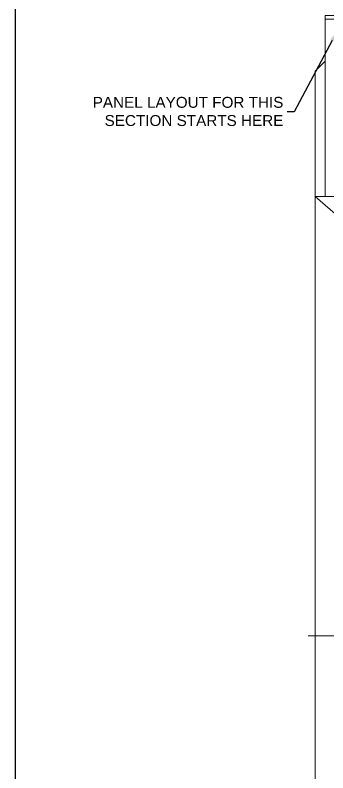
# Model space of a CAD drawing. Header units: inches. Extents: x -394 to 2550, y -2115 to -791.
# Drawn here: x 953.7 to 1125.5, y -1445.8 to -1029 of the extents above; entities that cross this region are included whole.
import ezdxf
from ezdxf import colors
from ezdxf.entities.mleader import LeaderData, LeaderLine
from ezdxf.math import Vec2, Vec3

# ---------------------------------------------------------------- set-up
doc = ezdxf.new("R2010")
doc.units = ezdxf.units.IN
doc.header["$MEASUREMENT"] = 0
doc.layers.add('B_Walls', color=7, linetype='Continuous', lineweight=13)
doc.layers.add('S_Panel Text', color=7, linetype='Continuous', lineweight=13)
doc.styles.get("Standard").update_dxf_attribs({"font": 'arial.ttf'})

msp = doc.modelspace()

# ---------------------------------------------------------------- linework, layer by layer
at = {"layer": 'B_Walls'}
for p, q in [((1124.07, -1029.13), (1134.32, -1029.13)), ((1124.07, -1031.13), (1124.07, -1029.13)), ((1141.07, -1031.13), (1124.07, -1031.13)), ((1124.07, -1128.75), (1124.07, -1031.13)), ((1134.32, -1031.13), (1124.07, -1031.13)), ((1124.07, -1054.27), (1118.57, -1059.77)), ((1118.57, -1059.77), (1124.07, -1054.27)), ((1124.07, -1128.75), (1124.07, -1054.27)), ((1124.07, -1054.27), (1124.07, -1128.75)), ((1118.57, -1128.75), (1118.57, -1059.77)), ((1118.57, -1128.75), (1118.57, -1059.77)), ((1118.52, -1128.75), (1118.52, -1550.92)), ((1118.52, -1128.75), (1134.77, -1128.75)), ((1118.52, -1128.75), (1129.52, -1138.25)), ((1118.52, -1550.92), (1118.52, -1128.75)), ((1124.07, -1128.75), (1118.57, -1128.75)), ((1114.72, -1370.47), (1139.22, -1370.47))]:
    msp.add_line(p, q, dxfattribs=at)
at = {"layer": 'Defpoints'}
msp.add_lwpolyline([(953.65, -1871.36), (2550.23, -1871.36), (2550.23, -791.36), (953.65, -791.36)], close=True, dxfattribs=at)

# ---------------------------------------------------------------- next in the draw order: leaders
at = {"layer": 'S_Panel Text'}
ml = msp.add_multileader_mtext('Standard', dxfattribs=at)
ml.set_content('PANEL LAYOUT FOR THIS\\PSECTION STARTS HERE', color=256)
ml.set_leader_properties()
ml.build(insert=Vec2(0, 0))
ml.multileader.update_dxf_attribs({"text_left_attachment_type": 2, "text_right_attachment_type": 2, "dogleg_length": 4, "arrow_head_size": 6})
ctx = ml.context
ctx.base_point, ctx.char_height, ctx.arrow_head_size, ctx.plane_origin = Vec3(995.33, -1082.08), 6, 6, Vec3(1134.88, -1245.68)
ctx.left_attachment, ctx.right_attachment, ctx.text_align_type = 2, 2, 2
notes = []
notes.append((ctx, [(1, (1, 1, 0), (1107.04, -1082.08), (-1, 0), 4, [(0, [(1130.57, -1037.63)], 0, [])])]))
ctx.mtext.insert, ctx.mtext.alignment, ctx.mtext.flow_direction = Vec3(1101.04, -1073.93), 3, 5
ctx.mtext.has_bg_fill, ctx.mtext.bg_color, ctx.mtext.bg_scale_factor, ctx.mtext.bg_transparency, ctx.mtext.use_window_bg_color = 1, -1023410167, 1.5, 0, 1
for ctx, leaders in notes:
    for number, flags, end, landing, length, lines in leaders:
        leader = LeaderData()
        leader.index, (leader.has_last_leader_line, leader.has_dogleg_vector, leader.attachment_direction) = number, flags
        leader.last_leader_point, leader.dogleg_vector, leader.dogleg_length = Vec3(end), Vec3(landing), length
        for number, points, colour, breaks in lines:
            line = LeaderLine()
            line.index, line.vertices, line.color, line.breaks = number, Vec3.list(points), colors.encode_raw_color(colour), breaks
            leader.lines.append(line)
        ctx.leaders.append(leader)

# ---------------------------------------------------------------- next in the draw order: leaders
ml = msp.add_multileader_mtext('Standard', dxfattribs=at)
ml.set_content('SHARED PANEL', color=256)
ml.set_leader_properties()
ml.build(insert=Vec2(0, 0))
ml.multileader.update_dxf_attribs({"text_left_attachment_type": 2, "text_right_attachment_type": 2, "dogleg_length": 4, "arrow_head_size": 6})
ctx = ml.context
ctx.base_point, ctx.char_height, ctx.arrow_head_size, ctx.plane_origin = Vec3(1101.51, -992.83), 6, 6, Vec3(1043.71, -1081.25)
ctx.left_attachment, ctx.right_attachment, ctx.text_align_type = 2, 2, 2
notes = []
notes.append((ctx, [(0, (1, 1, 0), (1173.58, -992.83), (-1, 0), 4, [(0, [(1200.19, -1055.63), (1294.38, -1052.6)], 0, [])])]))
ctx.mtext.insert, ctx.mtext.alignment, ctx.mtext.flow_direction = Vec3(1167.58, -989.73), 3, 5
ctx.mtext.has_bg_fill, ctx.mtext.bg_color, ctx.mtext.bg_scale_factor, ctx.mtext.bg_transparency, ctx.mtext.use_window_bg_color = 1, -1023410167, 1.5, 0, 1
for ctx, leaders in notes:
    for number, flags, end, landing, length, lines in leaders:
        leader = LeaderData()
        leader.index, (leader.has_last_leader_line, leader.has_dogleg_vector, leader.attachment_direction) = number, flags
        leader.last_leader_point, leader.dogleg_vector, leader.dogleg_length = Vec3(end), Vec3(landing), length
        for number, points, colour, breaks in lines:
            line = LeaderLine()
            line.index, line.vertices, line.color, line.breaks = number, Vec3.list(points), colors.encode_raw_color(colour), breaks
            leader.lines.append(line)
        ctx.leaders.append(leader)

doc.saveas('drawing.dxf')
